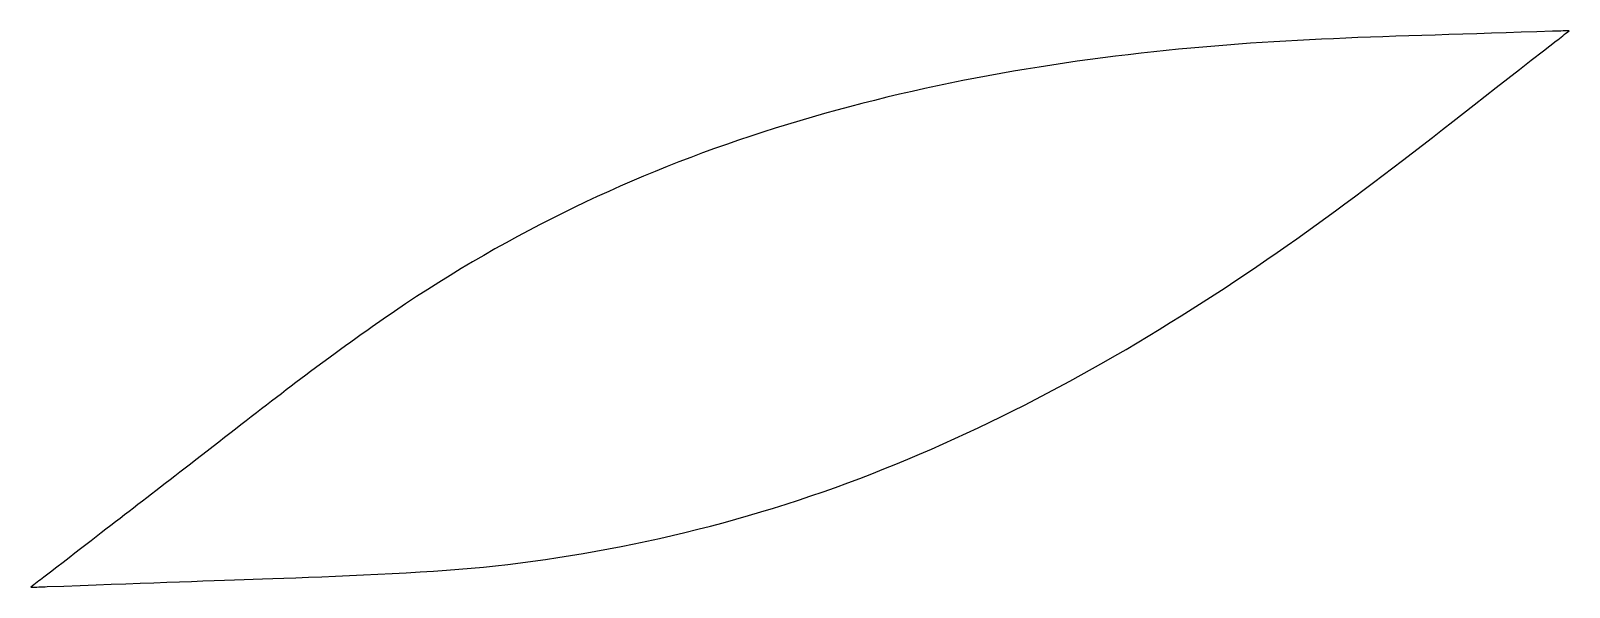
# Model space of a CAD drawing. Header units: millimetres. Extents: x -81.5 to 0.7, y -30.6 to -0.9.
import ezdxf

# ---------------------------------------------------------------- set-up
doc = ezdxf.new("R2010")
doc.units = ezdxf.units.MM

msp = doc.modelspace()

# ---------------------------------------------------------------- linework, layer by layer
at = {"color": 7, "linetype": 'Continuous', "lineweight": 25}
for points, knots in [([(-0.186, -0.934), (-9.328, -1.24), (-14.919, -1.289), (-29.421, -2.918), (-36.763, -4.39), (-50.558, -9.107), (-56.906, -12.252), (-66.397, -18.955), (-68.68, -20.734), (-75.412, -25.971), (-76.897, -27.098), (-80.778, -30.093)], [0, 0, 0, 0, 0.25, 0.25, 0.5, 0.5, 0.75, 0.75, 0.875, 0.875, 1, 1, 1, 1]), ([(-80.598, -30.596), (-75.708, -30.418), (-72.097, -30.279), (-67.092, -30.116), (-62.045, -29.936), (-51.704, -29.12), (-44.068, -27.439), (-30.313, -22.188), (-23.877, -18.704), (-11.491, -10.554), (-7.24, -7.07), (-0.001, -1.45)], [0, 0, 0, 0, 0.125, 0.125, 0.25, 0.25, 0.5, 0.5, 0.75, 0.75, 1, 1, 1, 1])]:
    msp.add_open_spline(points, degree=3, knots=knots, dxfattribs=at)
for points in [[(0.7, -0.905), (0.405, -0.915), (0.11, -0.925), (-0.186, -0.934)], [(-0.001, -1.45), (0.233, -1.268), (0.467, -1.087), (0.7, -0.905)], [(-80.778, -30.093), (-81.009, -30.271), (-81.239, -30.449), (-81.469, -30.627)], [(-81.469, -30.627), (-81.179, -30.617), (-80.888, -30.606), (-80.598, -30.596)]]:
    msp.add_open_spline(points, degree=3, dxfattribs=at)

doc.saveas('drawing.dxf')
